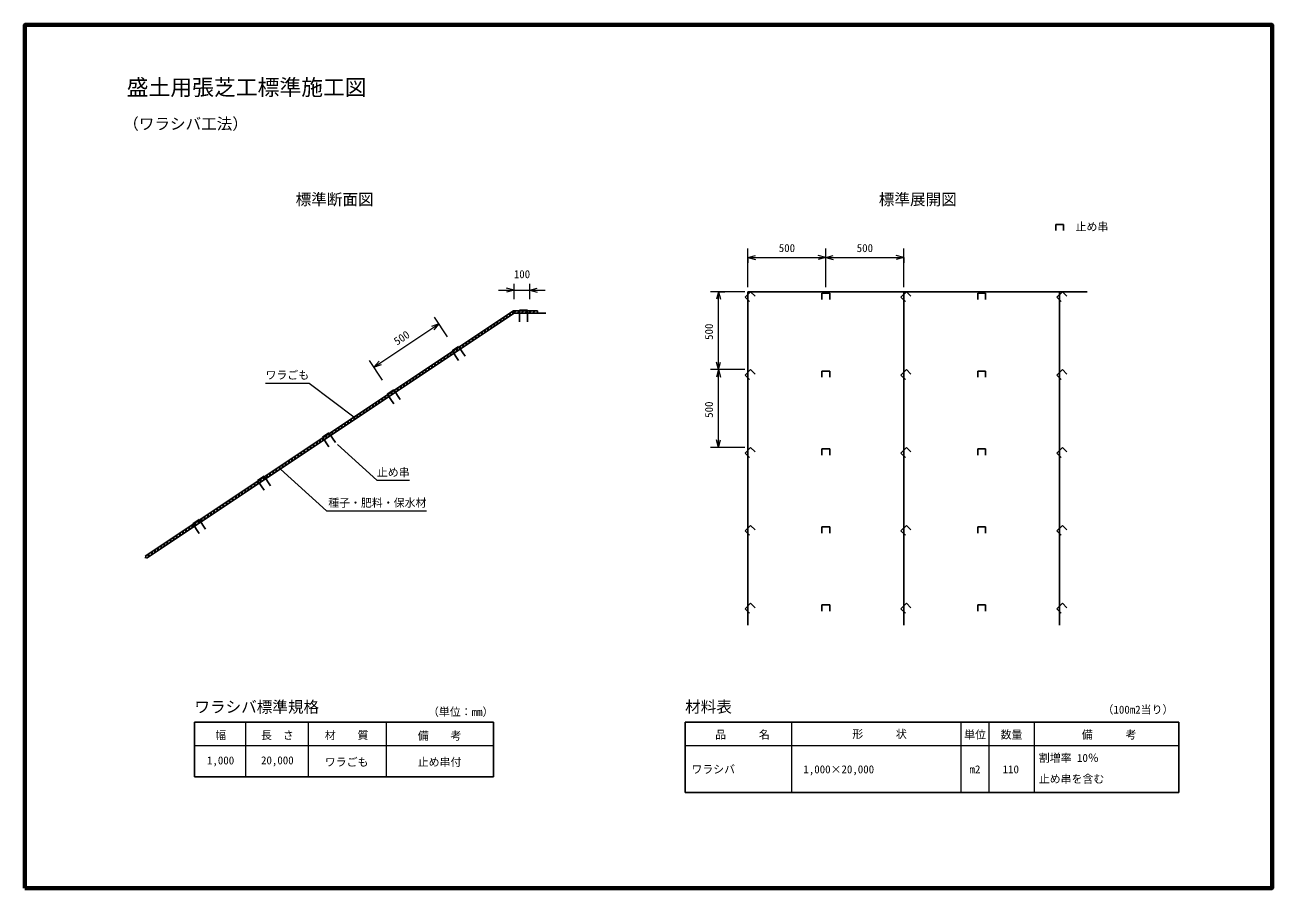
# Model space of a CAD drawing. Units: millimetres, scale not verified. Extents: x 200 to 8200, y 200 to 5740.
import ezdxf
from ezdxf.enums import TextEntityAlignment as Align

# ---------------------------------------------------------------- set-up
doc = ezdxf.new("R2010")
doc.units = ezdxf.units.MM
doc.header["$LTSCALE"] = 20
for name, color, linetype in [('C-MTR', 5, 'Continuous'), ('C-MTR-TXT', 5, 'Continuous'), ('C-STR-TXT', 7, 'Continuous'), ('C-TTL-TXT', 7, 'Continuous')]:
    doc.layers.add(name, color=color, linetype=linetype)
for name, color, linetype, lineweight in [('C-MTR-FRAM', 5, 'Continuous', 25), ('C-MTR-LINE', 5, 'Continuous', 13), ('C-STR', 7, 'Continuous', 25), ('C-STR-DIM', 1, 'Continuous', 13), ('C-STR-HTXT', 1, 'Continuous', 13), ('C-TTL', 2, 'Continuous', 70)]:
    doc.layers.add(name, color=color, linetype=linetype, lineweight=lineweight)
doc.styles.add('ＭＳ ゴシック', font='')
doc.styles.get('ＭＳ ゴシック').set_extended_font_data('MS Gothic')

msp = doc.modelspace()

# ---------------------------------------------------------------- linework, layer by layer
at = {"layer": 'C-MTR-FRAM'}
for p, q in [((1287.8, 1264.1), (1287.8, 913.88)), ((1287.8, 1264.1), (3205.31, 1264.1)), ((3205.31, 1264.1), (3205.31, 913.88)), ((4435.15, 1264.1), (7602.59, 1264.1)), ((4435.15, 1264.1), (4435.15, 814.1)), ((7602.59, 1264.1), (7602.59, 814.1)), ((1287.8, 913.88), (3205.31, 913.88)), ((4435.15, 814.1), (7602.59, 814.1))]:
    msp.add_line(p, q, dxfattribs=at)
at = {"layer": 'C-MTR-LINE'}
for p, q in [((1614.69, 1264.1), (1614.69, 913.88)), ((2017.58, 1264.1), (2017.58, 913.88)), ((2517.46, 1264.1), (2517.46, 913.88)), ((5117.69, 1264.1), (5117.69, 814.1)), ((6203.85, 1264.51), (6203.85, 814.1)), ((6383.79, 1264.1), (6383.79, 814.1)), ((6673.79, 1264.1), (6673.79, 814.1)), ((1287.8, 1114.1), (3205.31, 1114.1)), ((4435.15, 1114.1), (7602.59, 1114.1))]:
    msp.add_line(p, q, dxfattribs=at)
at = {"layer": 'C-STR'}
for p, q in [((6862.22, 4459.86), (6812.22, 4459.86)), ((6812.22, 4419.86), (6812.22, 4459.86)), ((6862.22, 4419.86), (6862.22, 4459.86)), ((4854.97, 4027.8), (4819.61, 3992.44)), ((4837.29, 4027.8), (5837.29, 4027.8)), ((4837.29, 4027.8), (4837.29, 1886.8)), ((4883.25, 3999.51), (4854.97, 4027.8)), ((5362.29, 4018.15), (5312.29, 4018.15)), ((5312.29, 3978.15), (5312.29, 4018.15)), ((5362.29, 3978.15), (5362.29, 4018.15)), ((5854.97, 4027.8), (5819.61, 3992.44)), ((5837.29, 1886.8), (5837.29, 4027.8)), ((5837.29, 4027.8), (7014.29, 4027.8)), ((5883.25, 3999.51), (5854.97, 4027.8)), ((6362.29, 4018.15), (6312.29, 4018.15)), ((6312.29, 3978.15), (6312.29, 4018.15)), ((6362.29, 3978.15), (6362.29, 4018.15)), ((6854.97, 4027.8), (6819.61, 3992.44)), ((6837.29, 1886.8), (6837.29, 4027.8)), ((6883.25, 3999.51), (6854.97, 4027.8)), ((4847.9, 3964.16), (4819.61, 3992.44)), ((5847.9, 3964.16), (5819.61, 3992.44)), ((6847.9, 3964.16), (6819.61, 3992.44)), ((971.19, 2329.65), (3333.55, 3904.55)), ((979.51, 2317.17), (3338.09, 3889.55)), ((3251.84, 3850.08), (3249.68, 3830.62)), ((3271.8, 3863.39), (3269.65, 3843.93)), ((3291.77, 3876.7), (3289.62, 3857.24)), ((3311.74, 3890.02), (3309.59, 3870.55)), ((3331.71, 3903.33), (3329.56, 3883.87)), ((3333.55, 3904.55), (3488.09, 3904.55)), ((3348.86, 3904.55), (3336.28, 3889.55)), ((3338.09, 3889.55), (3542.28, 3889.55)), ((3372.86, 3904.55), (3360.28, 3889.55)), ((3423.09, 3909.55), (3373.09, 3909.55)), ((3373.09, 3834.55), (3373.09, 3909.55)), ((3398.09, 3904.55), (3385.51, 3889.55)), ((3422.09, 3904.55), (3409.51, 3889.55)), ((3423.09, 3834.55), (3423.09, 3909.55)), ((3446.09, 3904.55), (3433.51, 3889.55)), ((3470.09, 3904.55), (3457.51, 3889.55)), ((3488.09, 3897.4), (3481.51, 3889.55)), ((3488.09, 3904.55), (3488.09, 3889.55)), ((3132.02, 3770.2), (3129.87, 3750.74)), ((3151.99, 3783.51), (3149.84, 3764.05)), ((3171.96, 3796.83), (3169.81, 3777.36)), ((3191.93, 3810.14), (3189.78, 3790.68)), ((3211.9, 3823.45), (3209.74, 3803.99)), ((3231.87, 3836.77), (3229.71, 3817.3)), ((3012.2, 3690.32), (3010.05, 3670.86)), ((3032.17, 3703.64), (3030.02, 3684.17)), ((3052.14, 3716.95), (3049.99, 3697.49)), ((3072.11, 3730.26), (3069.96, 3710.8)), ((3092.08, 3743.58), (3089.93, 3724.11)), ((3112.05, 3756.89), (3109.9, 3737.43)), ((2892.39, 3610.45), (2890.24, 3590.99)), ((2912.36, 3623.76), (2910.21, 3604.3)), ((2932.33, 3637.07), (2930.18, 3617.61)), ((2981.7, 3676), (2940.09, 3648.26)), ((2981.7, 3585.86), (2940.09, 3648.26)), ((2952.3, 3650.39), (2950.14, 3630.92)), ((2972.27, 3663.7), (2970.11, 3644.24)), ((3023.3, 3613.59), (2981.7, 3676)), ((2992.24, 3677.01), (2990.08, 3657.55)), ((2772.57, 3530.57), (2770.42, 3511.11)), ((2792.54, 3543.88), (2790.39, 3524.42)), ((2812.51, 3557.2), (2810.36, 3537.73)), ((2832.48, 3570.51), (2830.33, 3551.05)), ((2852.45, 3583.82), (2850.3, 3564.36)), ((2872.42, 3597.13), (2870.27, 3577.67)), ((4854.97, 3527.8), (4819.61, 3492.44)), ((4883.25, 3499.51), (4854.97, 3527.8)), ((5854.97, 3527.8), (5819.61, 3492.44)), ((5883.25, 3499.51), (5854.97, 3527.8)), ((6854.97, 3527.8), (6819.61, 3492.44)), ((6883.25, 3499.51), (6854.97, 3527.8)), ((2652.76, 3450.69), (2650.61, 3431.23)), ((2672.73, 3464.01), (2670.58, 3444.54)), ((2692.7, 3477.32), (2690.55, 3457.86)), ((2712.67, 3490.63), (2710.51, 3471.17)), ((2732.64, 3503.95), (2730.48, 3484.48)), ((2752.6, 3517.26), (2750.45, 3497.8)), ((4847.9, 3464.16), (4819.61, 3492.44)), ((5362.29, 3518.15), (5312.29, 3518.15)), ((5312.29, 3478.15), (5312.29, 3518.15)), ((5362.29, 3478.15), (5362.29, 3518.15)), ((5847.9, 3464.16), (5819.61, 3492.44)), ((6362.29, 3518.15), (6312.29, 3518.15)), ((6312.29, 3478.15), (6312.29, 3518.15)), ((6362.29, 3478.15), (6362.29, 3518.15)), ((6847.9, 3464.16), (6819.61, 3492.44)), ((2565.67, 3398.65), (2524.07, 3370.91)), ((2565.67, 3308.51), (2524.07, 3370.91)), ((2532.94, 3370.82), (2530.79, 3351.36)), ((2552.91, 3384.13), (2550.76, 3364.67)), ((2607.27, 3336.24), (2565.67, 3398.65)), ((2572.88, 3397.44), (2570.73, 3377.98)), ((2592.85, 3410.76), (2590.7, 3391.29)), ((2612.82, 3424.07), (2610.67, 3404.61)), ((2632.79, 3437.38), (2630.64, 3417.92)), ((2413.13, 3290.94), (2410.98, 3271.48)), ((2433.1, 3304.25), (2430.95, 3284.79)), ((2453.07, 3317.57), (2450.91, 3298.1)), ((2473.04, 3330.88), (2470.88, 3311.42)), ((2493, 3344.19), (2490.85, 3324.73)), ((2512.97, 3357.5), (2510.82, 3338.04)), ((2293.31, 3211.06), (2291.16, 3191.6)), ((2313.28, 3224.38), (2311.13, 3204.91)), ((2333.25, 3237.69), (2331.1, 3218.23)), ((2353.22, 3251), (2351.07, 3231.54)), ((2373.19, 3264.32), (2371.04, 3244.85)), ((2393.16, 3277.63), (2391.01, 3258.17)), ((2149.65, 3121.3), (2108.04, 3093.56)), ((2191.25, 3058.89), (2149.65, 3121.3)), ((2173.5, 3131.19), (2171.35, 3111.73)), ((2193.47, 3144.5), (2191.31, 3125.04)), ((2213.44, 3157.81), (2211.28, 3138.35)), ((2233.41, 3171.13), (2231.25, 3151.66)), ((2253.37, 3184.44), (2251.22, 3164.98)), ((2273.34, 3197.75), (2271.19, 3178.29)), ((2053.68, 3051.31), (2051.53, 3031.85)), ((2073.65, 3064.62), (2071.5, 3045.16)), ((2093.62, 3077.94), (2091.47, 3058.47)), ((2149.65, 3031.16), (2108.04, 3093.56)), ((2113.59, 3091.25), (2111.44, 3071.79)), ((2133.56, 3104.56), (2131.41, 3085.1)), ((2153.53, 3117.87), (2151.38, 3098.41)), ((1933.87, 2971.43), (1931.71, 2951.97)), ((1953.84, 2984.75), (1951.68, 2965.28)), ((1973.81, 2998.06), (1971.65, 2978.6)), ((1993.77, 3011.37), (1991.62, 2991.91)), ((2013.74, 3024.69), (2011.59, 3005.22)), ((2033.71, 3038), (2031.56, 3018.54)), ((4854.97, 3027.8), (4819.61, 2992.44)), ((4847.9, 2964.16), (4819.61, 2992.44)), ((4883.25, 2999.51), (4854.97, 3027.8)), ((5362.29, 3018.15), (5312.29, 3018.15)), ((5312.29, 2978.15), (5312.29, 3018.15)), ((5362.29, 2978.15), (5362.29, 3018.15)), ((5854.97, 3027.8), (5819.61, 2992.44)), ((5847.9, 2964.16), (5819.61, 2992.44)), ((5883.25, 2999.51), (5854.97, 3027.8)), ((6362.29, 3018.15), (6312.29, 3018.15)), ((6312.29, 2978.15), (6312.29, 3018.15)), ((6362.29, 2978.15), (6362.29, 3018.15)), ((6854.97, 3027.8), (6819.61, 2992.44)), ((6847.9, 2964.16), (6819.61, 2992.44)), ((6883.25, 2999.51), (6854.97, 3027.8)), ((1814.05, 2891.56), (1811.9, 2872.1)), ((1834.02, 2904.87), (1831.87, 2885.41)), ((1853.99, 2918.18), (1851.84, 2898.72)), ((1873.96, 2931.5), (1871.81, 2912.03)), ((1893.93, 2944.81), (1891.78, 2925.35)), ((1913.9, 2958.12), (1911.75, 2938.66)), ((1733.62, 2843.95), (1692.02, 2816.21)), ((1733.62, 2753.81), (1692.02, 2816.21)), ((1694.24, 2811.68), (1692.08, 2792.22)), ((1714.21, 2824.99), (1712.05, 2805.53)), ((1734.17, 2838.31), (1732.02, 2818.84)), ((1775.22, 2781.54), (1733.62, 2843.95)), ((1754.14, 2851.62), (1751.99, 2832.16)), ((1774.11, 2864.93), (1771.96, 2845.47)), ((1794.08, 2878.24), (1791.93, 2858.78)), ((1574.42, 2731.8), (1572.27, 2712.34)), ((1594.39, 2745.12), (1592.24, 2725.65)), ((1614.36, 2758.43), (1612.21, 2738.97)), ((1634.33, 2771.74), (1632.18, 2752.28)), ((1654.3, 2785.06), (1652.15, 2765.59)), ((1674.27, 2798.37), (1672.11, 2778.91)), ((1454.61, 2651.93), (1452.45, 2632.47)), ((1474.57, 2665.24), (1472.42, 2645.78)), ((1494.54, 2678.55), (1492.39, 2659.09)), ((1514.51, 2691.87), (1512.36, 2672.4)), ((1534.48, 2705.18), (1532.33, 2685.72)), ((1554.45, 2718.49), (1552.3, 2699.03)), ((1317.6, 2566.6), (1275.99, 2538.86)), ((1359.2, 2504.19), (1317.6, 2566.6)), ((1334.79, 2572.05), (1332.64, 2552.59)), ((1354.76, 2585.36), (1352.61, 2565.9)), ((1374.73, 2598.68), (1372.58, 2579.21)), ((1394.7, 2611.99), (1392.55, 2592.53)), ((1414.67, 2625.3), (1412.51, 2605.84)), ((1434.64, 2638.61), (1432.48, 2619.15)), ((1214.97, 2492.17), (1212.82, 2472.71)), ((1234.94, 2505.49), (1232.79, 2486.02)), ((1254.91, 2518.8), (1252.76, 2499.34)), ((1274.88, 2532.11), (1272.73, 2512.65)), ((1317.6, 2476.46), (1275.99, 2538.86)), ((1294.85, 2545.43), (1292.7, 2525.96)), ((1314.82, 2558.74), (1312.67, 2539.28)), ((4854.97, 2527.8), (4819.61, 2492.44)), ((4847.9, 2464.16), (4819.61, 2492.44)), ((4883.25, 2499.51), (4854.97, 2527.8)), ((5362.29, 2518.15), (5312.29, 2518.15)), ((5312.29, 2478.15), (5312.29, 2518.15)), ((5362.29, 2478.15), (5362.29, 2518.15)), ((5854.97, 2527.8), (5819.61, 2492.44)), ((5847.9, 2464.16), (5819.61, 2492.44)), ((5883.25, 2499.51), (5854.97, 2527.8)), ((6362.29, 2518.15), (6312.29, 2518.15)), ((6312.29, 2478.15), (6312.29, 2518.15)), ((6362.29, 2478.15), (6362.29, 2518.15)), ((6854.97, 2527.8), (6819.61, 2492.44)), ((6847.9, 2464.16), (6819.61, 2492.44)), ((6883.25, 2499.51), (6854.97, 2527.8)), ((1095.16, 2412.3), (1093.01, 2392.83)), ((1115.13, 2425.61), (1112.98, 2406.15)), ((1135.1, 2438.92), (1132.95, 2419.46)), ((1155.07, 2452.24), (1152.91, 2432.77)), ((1175.04, 2465.55), (1172.88, 2446.09)), ((1195.01, 2478.86), (1192.85, 2459.4)), ((975.34, 2332.42), (973.71, 2317.69)), ((995.31, 2345.73), (993.16, 2326.27)), ((1015.28, 2359.05), (1013.13, 2339.58)), ((1035.25, 2372.36), (1033.1, 2352.9)), ((1055.22, 2385.67), (1053.07, 2366.21)), ((1075.19, 2398.98), (1073.04, 2379.52)), ((4854.97, 2027.8), (4819.61, 1992.44)), ((4883.25, 1999.51), (4854.97, 2027.8)), ((5362.29, 2018.15), (5312.29, 2018.15)), ((5312.29, 1978.15), (5312.29, 2018.15)), ((5362.29, 1978.15), (5362.29, 2018.15)), ((5854.97, 2027.8), (5819.61, 1992.44)), ((5883.25, 1999.51), (5854.97, 2027.8)), ((6362.29, 2018.15), (6312.29, 2018.15)), ((6312.29, 1978.15), (6312.29, 2018.15)), ((6362.29, 1978.15), (6362.29, 2018.15)), ((6854.97, 2027.8), (6819.61, 1992.44)), ((6883.25, 1999.51), (6854.97, 2027.8)), ((4847.9, 1964.16), (4819.61, 1992.44)), ((5847.9, 1964.16), (5819.61, 1992.44)), ((6847.9, 1964.16), (6819.61, 1992.44))]:
    msp.add_line(p, q, dxfattribs=at)
at = {"layer": 'C-STR-DIM'}
for p, q in [((4837.29, 4057.8), (4837.29, 4304.51)), ((4837.29, 4246.8), (4885.59, 4259.74)), ((4837.29, 4246.8), (4837.29, 4212.51)), ((4837.29, 4246.8), (4885.59, 4233.85)), ((4837.29, 4246.8), (5837.29, 4246.8)), ((5337.29, 4246.8), (5288.99, 4259.74)), ((5337.29, 4246.8), (5288.99, 4233.85)), ((5337.29, 4057.8), (5337.29, 4304.51)), ((5337.29, 4246.8), (5385.59, 4259.74)), ((5337.29, 4246.8), (5385.59, 4233.85)), ((5837.29, 4246.8), (5788.99, 4259.74)), ((5837.29, 4246.8), (5788.99, 4233.85)), ((5837.29, 4057.8), (5837.29, 4304.51)), ((5837.29, 4246.8), (5837.29, 4212.51)), ((3238.09, 4037.03), (3538.09, 4037.03)), ((3338.09, 4037.03), (3289.8, 4049.97)), ((3338.09, 4037.03), (3289.8, 4024.08)), ((3338.09, 3979.46), (3338.09, 4078.23)), ((3438.09, 3979.46), (3438.09, 4078.23)), ((3438.09, 4037.03), (3486.39, 4049.97)), ((3438.09, 4037.03), (3486.39, 4024.08)), ((4817.29, 4027.8), (4597.29, 4027.8)), ((4648.82, 4027.8), (4635.87, 3979.5)), ((4648.82, 4027.8), (4661.76, 3979.5)), ((4648.82, 3027.8), (4648.82, 4027.8)), ((4657.29, 4027.8), (4688.82, 4027.8)), ((2910.75, 3737.35), (2826.43, 3863.83)), ((2438.98, 3543.61), (2855.01, 3820.96)), ((2855.01, 3820.96), (2807.64, 3804.94)), ((2855.01, 3820.96), (2822, 3783.4)), ((2494.72, 3460), (2410.4, 3586.48)), ((2438.98, 3543.61), (2471.99, 3581.17)), ((2438.98, 3543.61), (2486.35, 3559.63)), ((4817.29, 3527.8), (4597.29, 3527.8)), ((4648.82, 3527.8), (4635.87, 3576.09)), ((4648.82, 3527.8), (4635.87, 3479.5)), ((4648.82, 3527.8), (4661.76, 3576.09)), ((4648.82, 3527.8), (4661.76, 3479.5)), ((4648.82, 3027.8), (4635.87, 3076.09)), ((4648.82, 3027.8), (4661.76, 3076.09)), ((4817.29, 3027.8), (4597.29, 3027.8))]:
    msp.add_line(p, q, dxfattribs=at)
at = {"layer": 'C-STR-HTXT'}
for p, q in [((1743.15, 3441.34), (2023.15, 3441.34)), ((2023.15, 3441.34), (2318.76, 3218.17)), ((2204.82, 3046.59), (2457.53, 2817.45)), ((1838.4, 2889.76), (2135.41, 2620.46)), ((2457.53, 2817.45), (2667.53, 2817.45)), ((2135.41, 2620.46), (2775.5, 2620.46))]:
    msp.add_line(p, q, dxfattribs=at)
at = {"layer": 'C-TTL'}
msp.add_lwpolyline([(200, 200), (8200, 200), (8200, 5740), (200, 5740)], close=True, dxfattribs=at)

# ---------------------------------------------------------------- texts
at = {"layer": 'C-MTR', "style": 'ＭＳ ゴシック'}
for s, p in [('ワラシバ標準規格', (1286.98, 1304.1)), ('材料表', (4435.15, 1304.51))]:
    msp.add_text(s, height=73.31, dxfattribs=at).set_placement(p, align=Align.BOTTOM_LEFT)
at = {"layer": 'C-MTR-TXT', "style": 'ＭＳ ゴシック'}
for s, p in [('（単位：mm）', (2785.31, 1289.93)), ('（100m2当り）', (7112.59, 1304.1))]:
    msp.add_text(s, height=51.32, dxfattribs=at).set_placement(p, align=Align.BOTTOM_LEFT)
for s, p in [('幅', (1455.09, 1180.83)), ('長\u3000さ', (1819.08, 1180.83)), ('材\u3000\u3000質', (2263.47, 1180.83)), ('ワラごも', (2263.47, 1008.42))]:
    msp.add_text(s, height=51.32, dxfattribs=at).set_placement(p, align=Align.MIDDLE_CENTER)
for s, p in [('備\u3000\u3000考', (2719.75, 1177.3)), ('\u3000品\u3000\u3000\u3000名\u3000', (4557.94, 1184.72)), ('形\u3000\u3000\u3000状\u3000', (5507.31, 1188.6)), ('単位', (6225.04, 1184.72)), ('数量', (6458.75, 1184.72)), ('\u3000備\u3000\u3000\u3000考\u3000', (6909.76, 1184.72)), ('止め串付', (2719.75, 1008.42)), ('割増率 10％', (6703.79, 1035.1)), ('ワラシバ', (4475.15, 962.14)), ('1,000×20,000', (5193.47, 962.14)), ('m2', (6259.42, 962.14)), ('110', (6471.63, 962.14)), ('止め串を含む', (6703.79, 900.37))]:
    msp.add_text(s, height=51.32, dxfattribs=at).set_placement(p, align=Align.MIDDLE_LEFT)
for s, p in [('1,000', (1455.09, 978.2)), ('20,000', (1819.08, 978.92))]:
    msp.add_text(s, height=51.32, dxfattribs=at).set_placement(p, align=Align.BOTTOM_CENTER)
at = {"layer": 'C-STR-DIM', "color": 7, "style": 'ＭＳ ゴシック'}
for s, p in [('500', (5035.64, 4266.8)), ('500', (5535.64, 4266.8)), ('100', (3336.02, 4099.12))]:
    msp.add_text(s, height=51.32, dxfattribs=at).set_placement(p, align=Align.BOTTOM_LEFT)
for rotation, p in [(33.69, (2595.69, 3668.43)), (90, (4628.82, 3718.26)), (90, (4628.82, 3218.26))]:
    msp.add_text('500', height=51.32, rotation=rotation, dxfattribs=at).set_placement(p, align=Align.BOTTOM_LEFT)
at = {"layer": 'C-STR-HTXT', "color": 7, "style": 'ＭＳ ゴシック'}
for s, p in [('ワラごも', (1743.15, 3451.34)), ('止め串', (2457.53, 2827.45)), ('種子・肥料・保水材', (2145.5, 2631.58))]:
    msp.add_text(s, height=51.32, dxfattribs=at).set_placement(p, align=Align.BOTTOM_LEFT)
at = {"layer": 'C-STR-TXT', "style": 'ＭＳ ゴシック'}
msp.add_text('止め串', height=51.32, dxfattribs=at).set_placement((6939.79, 4403.71), align=Align.BOTTOM_LEFT)
at = {"layer": 'C-TTL-TXT', "color": 3, "style": 'ＭＳ ゴシック'}
for s, height, p in [('盛土用張芝工標準施工図', 102.6, (852.8, 5257.45)), ('（ワラシバ工法）', 73.31, (830.43, 5046.73))]:
    msp.add_text(s, height=height, dxfattribs=at).set_placement(p, align=Align.BOTTOM_LEFT)
at = {"layer": 'C-TTL-TXT', "style": 'ＭＳ ゴシック'}
for s, p in [('標準断面図', (1936.71, 4620.05)), ('標準展開図', (5677.41, 4620.05))]:
    msp.add_text(s, height=73.31, dxfattribs=at).set_placement(p, align=Align.MIDDLE_LEFT)

doc.saveas('drawing.dxf')
